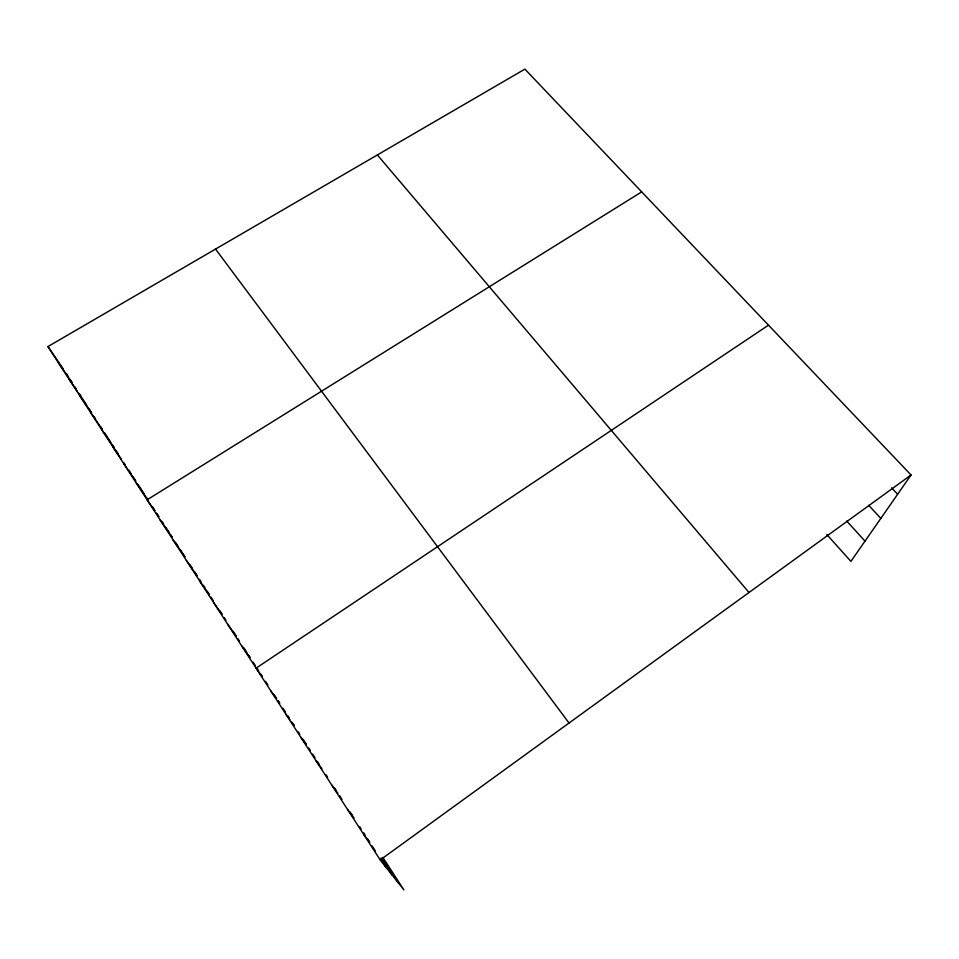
<?xml version="1.0" encoding="UTF-8"?>
<svg xmlns="http://www.w3.org/2000/svg" width="959" height="959" viewBox="0 0 959 959"><rect width="100%" height="100%" fill="white"/><g stroke="black" fill="none" stroke-linecap="round" stroke-linejoin="round"><path stroke-width="1.44" d="M382.797 857.346L403.883 889.868L380.22 859.959L47.95 346.571L524.897 69.132L911.05 474.981L850.909 561.363L826.778 534.487M380.22 859.959L911.05 474.981M768.495 325.161L256.089 668.171L262.119 676.586M641.691 191.884L147.123 499.807L154.675 510.679M891.618 487.843L897.636 494.257M868.734 505.321L880.818 518.399M846.725 521.049L864.994 541.128M377.367 154.95L749.003 592.506M363.773 834.546L369.706 842.218L367.369 838.598M347.602 809.552L354.099 818.111M331.706 784.989L337.856 793.213M215.535 249.088L569.035 723.026M316.074 760.847L321.948 768.794M300.706 737.099L306.341 744.807M285.59 713.736L289.858 719.622M291.572 721.983L294.137 725.507L292.531 723.038M270.714 690.768L276.456 698.727M278.098 701.005L279.74 703.283L278.158 700.849M241.704 645.934L249.963 657.526M227.547 624.057L236.154 636.201M213.605 602.528L221.877 614.239M199.892 581.334L209.314 594.736M186.394 560.476L197.086 575.748L194.677 571.924M173.1 539.941L184.991 556.963L180.22 549.591M156.365 513.101L158.882 516.721L157.288 514.18M160.009 519.718L172.26 537.304L170.69 534.882M135.495 481.826L148.393 500.442L146.799 497.973M112.706 446.63L121.134 458.834M123.663 462.49L125.353 464.935M124.023 464.108L135.567 480.795M79.681 395.587L91.453 412.73M90.542 412.37L102.098 429.164M101.546 429.38L114.505 448.177L112.239 444.616M58.391 362.694L72.357 383.085L70.043 379.44M68.964 379.033L77.044 390.816M78.662 393.166L82.702 399.064M47.95 346.571L62.982 368.544M382.377 858.209L398.417 882.963M381.071 857.909L392.231 875.135M66.123 373.387L68.473 377.019M74.766 386.741L76.36 389.198M79.537 394.101L81.119 396.558M83.505 400.239L86.73 405.213M89.139 408.942L91.561 412.67M93.97 416.398L95.48 418.735M100.779 426.923L102.301 429.26M104.567 432.773L110.705 442.243M116.087 450.55L118.413 454.158M128.554 469.802L130.915 473.458M133.277 477.103L135.639 480.747M138.012 484.415L144.401 494.281M152.433 506.688L154.867 510.44M162.071 521.564L163.641 523.986M165.991 527.618L169.12 532.461M175.449 542.219L177.835 545.899M189.834 564.443L192.256 568.184M199.46 579.296L200.994 581.681M203.32 585.266L204.854 587.639M207.18 591.223L209.494 594.796M211.028 597.181L213.377 600.813M219.647 610.487L221.997 614.12M224.358 617.752L225.94 620.209M233.109 631.262L236.286 636.177M237.88 638.634L239.498 641.127M243.538 647.373L246.763 652.36M248.381 654.853L249.999 657.359M253.164 662.237L255.49 665.834M257.036 668.231L258.594 670.617M260.92 674.213L262.466 676.61M265.571 681.393L267.933 685.038M274.226 694.772L276.588 698.416M282.941 708.221L285.338 711.926M287.736 715.63L289.33 718.099M298.201 731.789L299.819 734.294M303.08 739.317L306.329 744.34M308.762 748.104L310.332 750.525M312.67 754.146L315.02 757.766M317.369 761.398L318.939 763.808M326.012 774.74L327.606 777.198M334.763 788.25L336.357 790.707M339.546 795.646L341.967 799.386M350.047 811.865L352.48 815.618M359.553 826.55L361.123 828.96M363.461 832.58L365.019 834.989M372.092 845.898L375.257 850.801M380.819 859.372L385.578 866.732"/></g></svg>
